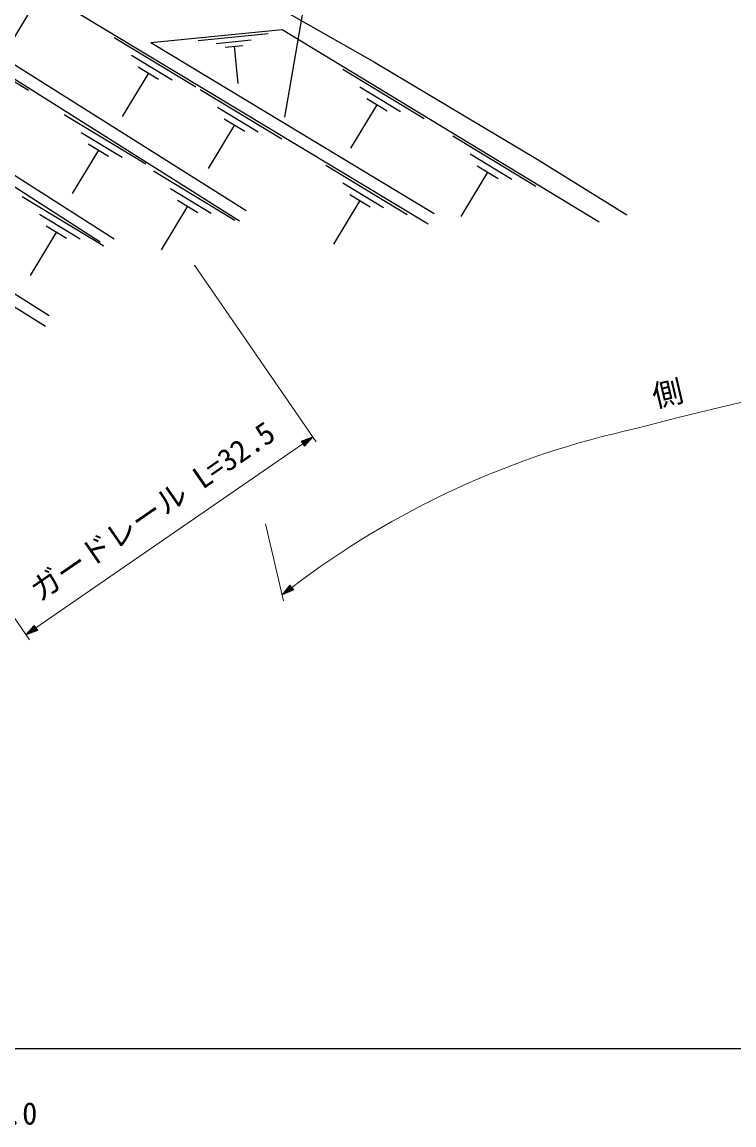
# Model space of a CAD drawing. Units: millimetres, scale not verified. Extents: x 40000 to 680000, y 20000 to 380000.
# Drawn here: x 469704 to 528225, y 198715 to 289326 of the extents above; entities that cross this region are included whole.
import ezdxf
from ezdxf.enums import TextEntityAlignment as Align

# ---------------------------------------------------------------- set-up
doc = ezdxf.new("R2010")
doc.units = ezdxf.units.MM
doc.header["$LTSCALE"] = 1000
for name, color, linetype, lineweight in [('M-BGD', 7, 'Continuous', 25), ('M-BMK-SRVR', 3, 'Continuous', 25), ('M-STR-HTXT', 7, 'Continuous', 13), ('M-TTL-BAND', 7, 'Continuous', 25)]:
    doc.layers.add(name, color=color, linetype=linetype, lineweight=lineweight)
doc.styles.add('ＭＳ ゴシック', font='')
doc.styles.get('ＭＳ ゴシック').set_extended_font_data('MS Gothic')

msp = doc.modelspace()

# ---------------------------------------------------------------- linework, layer by layer
at = {"layer": 'M-BGD'}
for p, q in [((470711, 290793), (468548, 287219)), ((488119, 273819), (463551, 289279)), ((487586, 272973), (463087, 288390)), ((484178, 287819), (489924, 288387)), ((463525, 287792), (470225, 283737)), ((477286, 288057), (483987, 284002)), ((480297, 287636), (503593, 273595)), ((485652, 287578), (488525, 287862)), ((486408, 287266), (487845, 287408)), ((487127, 287337), (487430, 284273)), ((478691, 286597), (482041, 284569)), ((479258, 285643), (480933, 284629)), ((496070, 285453), (502771, 281397)), ((480096, 285136), (477933, 281563)), ((484358, 283795), (491058, 279740)), ((497475, 283992), (500825, 281965)), ((498042, 283039), (499717, 282025)), ((485763, 282334), (489113, 280307)), ((498880, 282532), (496717, 278958)), ((473168, 281724), (479869, 277668)), ((486330, 281381), (488005, 280367)), ((474573, 280263), (477923, 278235)), ((487167, 280874), (485005, 277300)), ((475140, 279309), (476815, 278296)), ((505114, 279979), (511942, 275847)), ((475978, 278803), (473815, 275229)), ((506545, 278491), (509959, 276425)), ((494667, 277581), (501367, 273526)), ((507123, 277519), (508830, 276486)), ((480503, 277108), (487203, 273053)), ((507977, 277003), (505773, 273361)), ((481908, 275647), (485258, 273620)), ((496072, 276121), (499422, 274093)), ((469724, 275006), (476424, 270951)), ((482475, 274694), (484150, 273680)), ((497477, 274660), (495314, 271087)), ((496639, 275167), (498314, 274153)), ((483313, 274187), (481150, 270613)), ((471128, 273546), (474479, 271518)), ((472533, 272085), (470370, 268512)), ((471696, 272592), (473371, 271578)), ((462901, 270913), (471921, 265225)), ((463100, 269678), (471626, 264342))]:
    msp.add_line(p, q, dxfattribs=at)
for points in [[(457648, 297726), (460914, 298972), (463030, 299396), (464470, 299565), (466586, 299565), (467772, 299480), (470481, 298803), (470735, 298549), (470904, 298210), (470904, 297110), (470735, 295924), (474968, 295247), (479032, 294400), (482758, 293384), (485298, 292538), (488854, 291183), (491817, 289913), (498675, 286018), (512052, 278060), (519418, 273488)], [(477280, 271494), (460024, 282506), (466437, 294823), (503077, 272738)], [(421416, 263724), (425037, 264586), (427735, 265378), (435213, 270216), (448927, 289473), (453814, 287772), (458526, 282572), (476133, 271259)], [(480297, 287636), (491086, 288703), (517156, 272925)]]:
    msp.add_lwpolyline(points, dxfattribs=at)
at = {"layer": 'M-BMK-SRVR'}
msp.add_line((496516, 311841), (491273, 281516), dxfattribs=at)
at = {"layer": 'M-STR-HTXT'}
for p, q in [((483868, 269359), (493886, 254834)), ((470846, 239549), (492779, 254678)), ((493603, 255246), (492637, 254884)), ((492637, 254884), (492921, 254472)), ((492830, 254956), (492666, 254843)), ((492694, 254802), (493023, 255029)), ((493217, 255101), (492723, 254760)), ((492751, 254719), (493410, 255173)), ((493603, 255246), (492779, 254678)), ((492808, 254637), (493466, 255091)), ((493330, 254936), (492836, 254596)), ((492865, 254555), (493194, 254782)), ((493058, 254627), (492893, 254513)), ((493603, 255246), (492921, 254472)), ((460289, 253094), (470307, 238570)), ((489723, 248106), (491206, 241773)), ((491092, 242260), (491725, 243074)), ((491092, 242260), (491879, 242877)), ((491848, 242917), (491219, 242423)), ((491910, 242838), (491281, 242344)), ((491345, 242585), (491817, 242956)), ((491786, 242995), (491472, 242748)), ((491598, 242911), (491756, 243035)), ((492033, 242681), (491725, 243074)), ((491092, 242260), (492033, 242681)), ((491469, 242428), (491941, 242799)), ((491972, 242759), (491657, 242512)), ((491845, 242596), (492003, 242720)), ((470023, 238982), (470704, 239755)), ((470023, 238982), (470846, 239549)), ((470023, 238982), (470988, 239344)), ((470818, 239591), (470159, 239136)), ((470875, 239508), (470216, 239054)), ((470296, 239291), (470789, 239632)), ((470409, 239126), (470903, 239467)), ((470761, 239673), (470432, 239446)), ((470568, 239601), (470733, 239714)), ((470931, 239426), (470602, 239199)), ((470988, 239344), (470704, 239755)), ((470795, 239271), (470960, 239385))]:
    msp.add_line(p, q, dxfattribs=at)
for centre, radius, start, end in [((574699, 55927), 207294, 89.76896, 105.22302), ((535332, 185903), 71646, 102.13737, 127.33223)]:
    msp.add_arc(centre, radius, start, end, dxfattribs=at)
at = {"layer": 'M-TTL-BAND'}
msp.add_line((40000, 205000), (579000, 205000), dxfattribs=at)

# ---------------------------------------------------------------- texts
at = {"layer": 'M-STR-HTXT', "style": 'ＭＳ ゴシック'}
for s, rotation, p in [('側\u3000\u3000溝 L=122.0', 13.185, (531610, 259381)), ('ガードレール L=32.5', 34.596, (481245, 247937))]:
    msp.add_text(s, height=1833, rotation=rotation, dxfattribs=at).set_placement(p, align=Align.BOTTOM_CENTER)
at = {"layer": 'M-TTL-BAND', "style": 'ＭＳ ゴシック'}
msp.add_text('400.0', height=1833, dxfattribs=at).set_placement((467844, 198195), align=Align.BOTTOM_CENTER)

doc.saveas('drawing.dxf')
